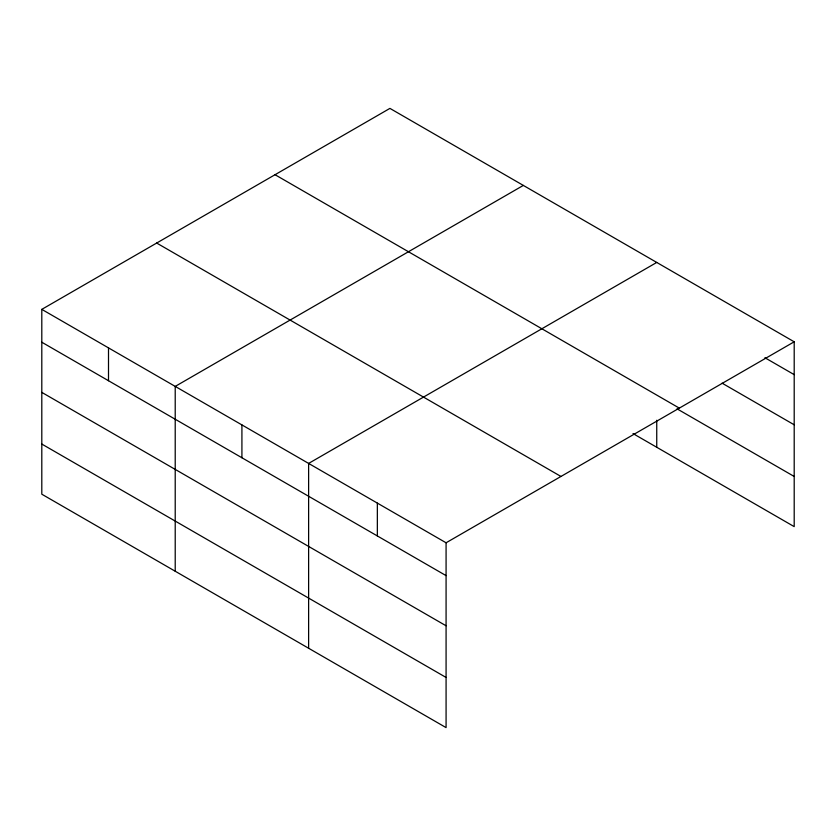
<?xml version="1.0" encoding="UTF-8"?>
<svg xmlns="http://www.w3.org/2000/svg" width="836" height="836" viewBox="0 0 836 836"><rect width="100%" height="100%" fill="white"/><g stroke="black" fill="none" stroke-linecap="round" stroke-linejoin="round"><path stroke-width="1.25" d="M446.079 625.788L446.079 542.783L41.8 309.372L41.8 494.201L446.079 727.613L446.079 625.788L41.8 392.377M41.8 309.372L389.921 108.387L794.2 341.799L794.2 526.628L632.998 433.56M523.336 185.414L175.215 386.399L175.215 571.228M656.741 262.441L308.62 463.426L308.62 648.255M446.079 542.783L794.2 341.799M764.909 357.735L794.2 374.643M722.095 383.17L794.2 424.792M275.044 174.714L679.323 408.125M677.024 408.825L794.2 476.468M156.677 243.046L560.956 476.457M41.8 342.217L446.079 575.628M41.8 444.052L446.079 677.453M656.741 420.257L656.741 447.27M377.349 503.105L377.349 535.949M241.917 424.907L241.917 457.752M108.502 347.891L108.502 380.735"/></g></svg>
